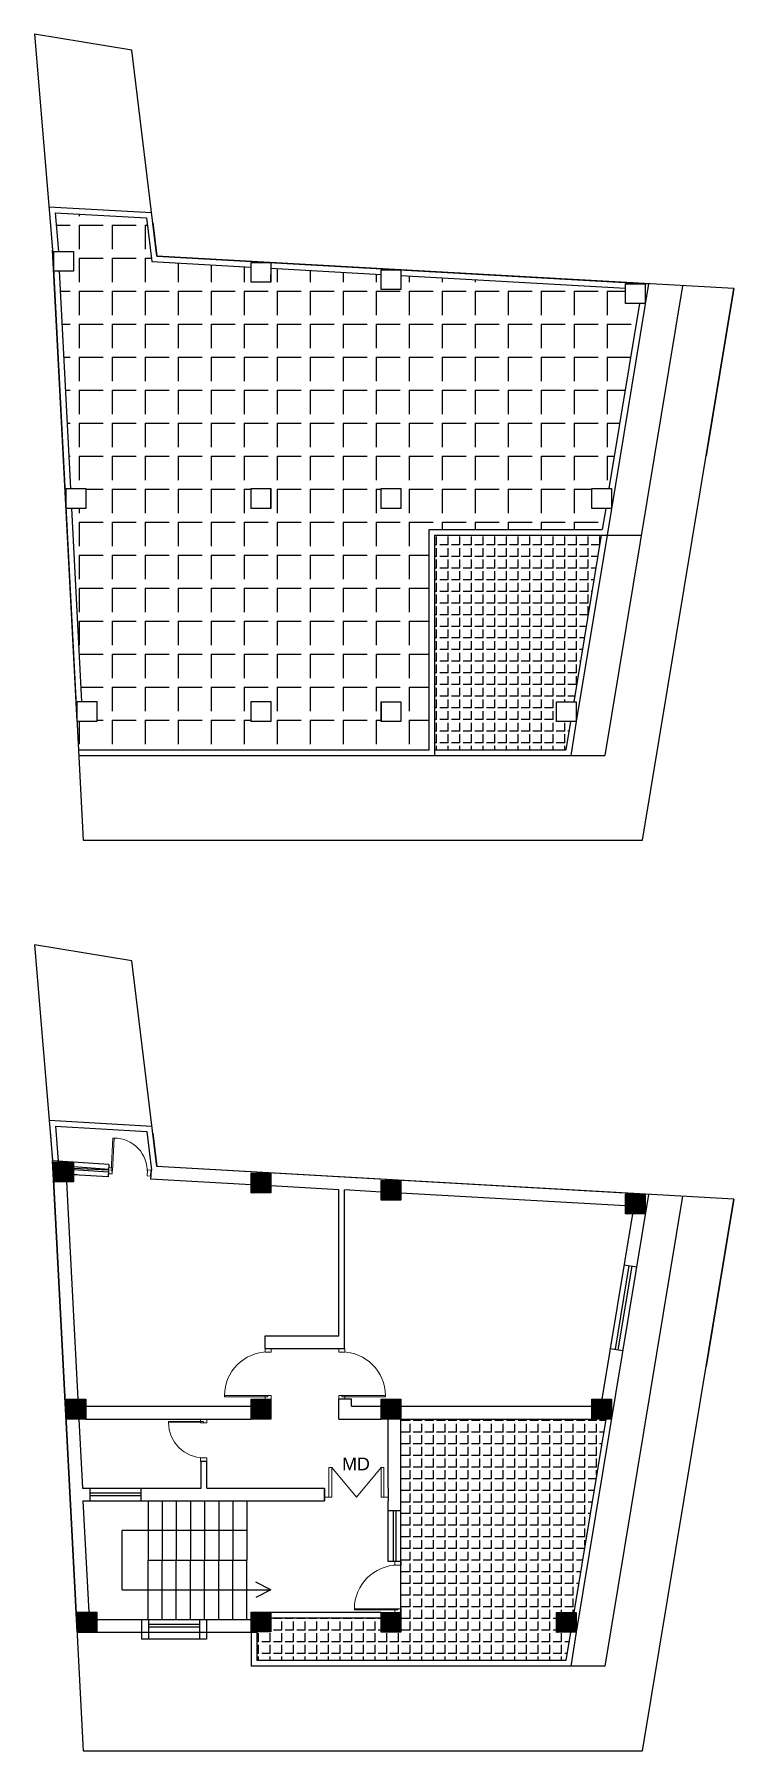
# Model space of a CAD drawing. Header units: inches. Extents: x -14619 to 1971361, y -855114 to -978.
# Drawn here: x 15704 to 16199, y -7683 to -6467 of the extents above; entities that cross this region are included whole.
import ezdxf
from ezdxf.enums import TextEntityAlignment as Align

# ---------------------------------------------------------------- set-up
doc = ezdxf.new("R2010")
doc.units = ezdxf.units.IN
doc.header["$LTSCALE"] = 0.5
doc.header["$MEASUREMENT"] = 0
for name, color, linetype, lineweight in [('ELEVATION', 85, 'Continuous', 9), ('Toilet', 7, 'Continuous', 25), ('window', 6, 'Continuous', 13)]:
    doc.layers.add(name, color=color, linetype=linetype, lineweight=lineweight)
doc.styles.get("Standard").update_dxf_attribs({"font": 'arial.ttf'})
pattern_1 = [(135, (-2722.03012, -37244.6729), (-0.08838834765, -0.08838834765), [])]
pattern_2 = [(90, (-3607.5835, -39169.905), (-8.25, 3e-15), [6, -2.25]), (180, (-3607.5835, -39169.905), (-3e-15, -8.25), [6, -2.25])]
pattern_3 = [(90, (-4496.3155, -38524.728), (-8.25, 3e-15), [6, -2.25]), (180, (-4496.3155, -38524.728), (-3e-15, -8.25), [6, -2.25])]
pattern_4 = [(270, (9073.422, -25792.63), (23.375, -1e-14), [17, -6.375]), (360, (9073.422, -25792.63), (1e-14, 23.375), [17, -6.375])]

# ---------------------------------------------------------------- blocks, each defined once
blk = doc.blocks.new('door')
at = {"layer": 'window', "ltscale": 0.002}
for p, q in [((-100562.7, -53980.3), (-100562.7, -53949.5)), ((-100561.8, -53949.5), (-100562.7, -53949.5)), ((-100561.8, -53980.3), (-100561.8, -53949.5)), ((-100561.8, -53980.3), (-100562.7, -53980.3))]:
    blk.add_line(p, q, dxfattribs=at)
for points in [[(-100596.1, -53982.5), (-100593.5, -53982.5), (-100593.5, -53978.2), (-100596.1, -53978.2)], [(-100560.1, -53982.5), (-100562.7, -53982.5), (-100562.7, -53978.2), (-100560.1, -53978.2)]]:
    blk.add_lwpolyline(points, close=True, dxfattribs=at)
blk.add_arc((-100562.7, -53980.4), 30.9, 89.9793, 179.9793, dxfattribs=at)

msp = doc.modelspace()

# ---------------------------------------------------------------- hatches: boundary and pattern name
h = msp.add_hatch()
h.set_pattern_fill('ANSI31', color=256, angle=450)
h.set_pattern_definition(pattern_1)
h.paths.add_polyline_path([(15857.2, -7584.5), (15857.2, -7598.5), (15871.2, -7598.5), (15871.2, -7584.5)])
h.paths.add_polyline_path([(15734, -7584.5), (15734, -7598.5), (15748, -7598.5), (15748, -7584.5)])
h.paths.add_polyline_path([(15726.1, -7433.6), (15726.1, -7447.6), (15740.1, -7447.6), (15740.1, -7433.6)])
h.paths.add_polyline_path([(15717.4, -7265.5), (15717.4, -7279.5), (15731.4, -7279.5), (15731.4, -7265.5), (15731.3, -7265.5)])
h.paths.add_polyline_path([(15857.2, -7273.4), (15857.2, -7287.4), (15871.2, -7287.4), (15871.2, -7273.4)])
h.paths.add_polyline_path([(15949.2, -7278.6), (15949.2, -7292.6), (15963.2, -7292.6), (15963.2, -7278.6)])
h.paths.add_polyline_path([(15857.2, -7433.6), (15857.2, -7447.6), (15871.2, -7447.6), (15871.2, -7433.6)])
h.paths.add_polyline_path([(15949.2, -7433.6), (15949.2, -7447.6), (15963.2, -7447.6), (15963.2, -7433.6)])
h.paths.add_polyline_path([(15949.2, -7584.6), (15949.2, -7598.6), (15963.2, -7598.6), (15963.2, -7584.6)])
h.paths.add_polyline_path([(16073.4, -7584.6), (16073.4, -7598.6), (16087.4, -7598.6), (16087.4, -7584.6)])
h.paths.add_polyline_path([(16098.3, -7433.6), (16098.3, -7447.6), (16112.3, -7447.6), (16112.3, -7433.6)])
h = msp.add_hatch()
h.set_pattern_fill('ANSI31', color=256, angle=450)
h.set_pattern_definition(pattern_1)
h.paths.add_polyline_path([(15857.2, -7584.5), (15857.2, -7598.5), (15871.2, -7598.5), (15871.2, -7584.5)])
h.paths.add_polyline_path([(15734, -7584.5), (15734, -7598.5), (15748, -7598.5), (15748, -7584.5)])
h.paths.add_polyline_path([(15726.1, -7433.6), (15726.1, -7447.6), (15740.1, -7447.6), (15740.1, -7433.6)])
h.paths.add_polyline_path([(15717.4, -7265.5), (15717.4, -7279.5), (15731.4, -7279.5), (15731.4, -7265.5), (15731.3, -7265.5)])
h.paths.add_polyline_path([(15857.2, -7273.4), (15857.2, -7287.4), (15871.2, -7287.4), (15871.2, -7273.4)])
h.paths.add_polyline_path([(15949.2, -7278.6), (15949.2, -7292.6), (15963.2, -7292.6), (15963.2, -7278.6)])
h.paths.add_polyline_path([(15857.2, -7433.6), (15857.2, -7447.6), (15871.2, -7447.6), (15871.2, -7433.6)])
h.paths.add_polyline_path([(15949.2, -7433.6), (15949.2, -7447.6), (15963.2, -7447.6), (15963.2, -7433.6)])
h.paths.add_polyline_path([(15949.2, -7584.6), (15949.2, -7598.6), (15963.2, -7598.6), (15963.2, -7584.6)])
h.paths.add_polyline_path([(16073.4, -7584.6), (16073.4, -7598.6), (16087.4, -7598.6), (16087.4, -7584.6)])
h.paths.add_polyline_path([(16098.3, -7433.6), (16098.3, -7447.6), (16112.3, -7447.6), (16112.3, -7433.6)])
h = msp.add_hatch()
h.set_pattern_fill('ANSI31', color=256, angle=450)
h.set_pattern_definition(pattern_1)
h.paths.add_polyline_path([(16122.2, -7302.3), (16136.2, -7302.3), (16136.2, -7288.3), (16122.2, -7288.3)])
h = msp.add_hatch()
h.set_pattern_fill('ANSI31', color=256, angle=450)
h.set_pattern_definition(pattern_1)
h.paths.add_polyline_path([(16122.2, -7302.3), (16136.2, -7302.3), (16136.2, -7288.3), (16122.2, -7288.3)])
at = {"layer": 'Toilet'}
h = msp.add_hatch(dxfattribs=at)
h.set_pattern_fill('ANGLE', color=256, scale=85, angle=630, style=0)
h.set_pattern_definition(pattern_4)
h.paths.add_polyline_path([(15857.2, -6642.2), (15857.2, -6631.4), (15786.9, -6627.5), (15783.1, -6596.6), (15718.4, -6593), (15720.7, -6620.3), (15731.4, -6620.3), (15731.4, -6634.3), (15721.4, -6634.3), (15729.4, -6788.4), (15740.1, -6788.4), (15740.1, -6802.4), (15730.1, -6802.4), (15737.2, -6939.3), (15748, -6939.3), (15748, -6953.3), (15734, -6953.3), (15734, -6953.4), (15735, -6973.4), (15983.2, -6973.4), (15983.2, -6817.4), (16105.8, -6817.4), (16108.2, -6802.4), (16098.3, -6802.4), (16098.3, -6788.4), (16110.5, -6788.4), (16132.2, -6657.2), (16122.2, -6657.2), (16122.2, -6646.4), (15963.2, -6637.4), (15963.2, -6647.4), (15949.2, -6647.4), (15949.2, -6646.6), (15949.2, -6636.6), (15871.2, -6632.2), (15871.2, -6642.2)])
h.paths.add_polyline_path([(15857.2, -6939.3), (15871.2, -6939.3), (15871.2, -6953.3), (15857.2, -6953.3)], flags=16)
h.paths.add_polyline_path([(15857.2, -6802.4), (15857.2, -6788.4), (15871.2, -6788.4), (15871.2, -6802.4)], flags=16)
h.paths.add_polyline_path([(15963.2, -6939.4), (15963.2, -6953.4), (15949.2, -6953.4), (15949.2, -6939.4)], flags=16)
h.paths.add_polyline_path([(15949.2, -6802.4), (15949.2, -6788.4), (15963.2, -6788.4), (15963.2, -6802.4)], flags=16)
h = msp.add_hatch(dxfattribs=at)
h.set_pattern_fill('ANGLE', color=256, scale=85, angle=630, style=0)
h.set_pattern_definition(pattern_4)
h.paths.add_polyline_path([(15857.2, -6642.2), (15857.2, -6631.4), (15786.9, -6627.5), (15783.1, -6596.6), (15718.4, -6593), (15720.7, -6620.3), (15731.4, -6620.3), (15731.4, -6634.3), (15721.4, -6634.3), (15729.4, -6788.4), (15740.1, -6788.4), (15740.1, -6802.4), (15730.1, -6802.4), (15737.2, -6939.3), (15748, -6939.3), (15748, -6953.3), (15734, -6953.3), (15734, -6953.4), (15735, -6973.4), (15983.2, -6973.4), (15983.2, -6817.4), (16105.8, -6817.4), (16108.2, -6802.4), (16098.3, -6802.4), (16098.3, -6788.4), (16110.5, -6788.4), (16132.2, -6657.2), (16122.2, -6657.2), (16122.2, -6646.4), (15963.2, -6637.4), (15963.2, -6647.4), (15949.2, -6647.4), (15949.2, -6646.6), (15949.2, -6636.6), (15871.2, -6632.2), (15871.2, -6642.2)])
h.paths.add_polyline_path([(15857.2, -6939.3), (15871.2, -6939.3), (15871.2, -6953.3), (15857.2, -6953.3)], flags=16)
h.paths.add_polyline_path([(15857.2, -6802.4), (15857.2, -6788.4), (15871.2, -6788.4), (15871.2, -6802.4)], flags=16)
h.paths.add_polyline_path([(15963.2, -6939.4), (15963.2, -6953.4), (15949.2, -6953.4), (15949.2, -6939.4)], flags=16)
h.paths.add_polyline_path([(15949.2, -6802.4), (15949.2, -6788.4), (15963.2, -6788.4), (15963.2, -6802.4)], flags=16)
h = msp.add_hatch(dxfattribs=at)
h.set_pattern_fill('ANGLE', color=256, scale=30, angle=450, style=0)
h.set_pattern_definition(pattern_3)
h.paths.add_polyline_path([(15987.2, -6973.4), (16080, -6973.4), (16083.3, -6953.4), (16073.4, -6953.4), (16073.4, -6939.4), (16085.6, -6939.4), (16105.1, -6821.4), (15987.2, -6821.4)])
h = msp.add_hatch(dxfattribs=at)
h.set_pattern_fill('ANGLE', color=256, scale=30, angle=450, style=0)
h.set_pattern_definition(pattern_3)
h.paths.add_polyline_path([(15987.2, -6973.4), (16080, -6973.4), (16083.3, -6953.4), (16073.4, -6953.4), (16073.4, -6939.4), (16085.6, -6939.4), (16105.1, -6821.4), (15987.2, -6821.4)])
h = msp.add_hatch(dxfattribs=at)
h.set_pattern_fill('ANGLE', color=256, scale=30, angle=450, style=0)
h.set_pattern_definition(pattern_2)
h.paths.add_polyline_path([(15861.2, -7618.6), (16080, -7618.6), (16083.3, -7598.6), (16073.4, -7598.6), (16073.4, -7584.6), (16085.6, -7584.6), (16108.2, -7447.6), (15963.2, -7447.6), (15963.2, -7548.6), (15963.2, -7584.6), (15963.2, -7584.6), (15963.2, -7598.6), (15949.2, -7598.6), (15949.2, -7588.5), (15871.2, -7588.5), (15871.2, -7598.5), (15861.2, -7598.5)])
h = msp.add_hatch(dxfattribs=at)
h.set_pattern_fill('ANGLE', color=256, scale=30, angle=450, style=0)
h.set_pattern_definition(pattern_2)
h.paths.add_polyline_path([(15861.2, -7618.6), (16080, -7618.6), (16083.3, -7598.6), (16073.4, -7598.6), (16073.4, -7584.6), (16085.6, -7584.6), (16108.2, -7447.6), (15963.2, -7447.6), (15963.2, -7548.6), (15963.2, -7584.6), (15963.2, -7584.6), (15963.2, -7598.6), (15949.2, -7598.6), (15949.2, -7588.5), (15871.2, -7588.5), (15871.2, -7598.5), (15861.2, -7598.5)])

# ---------------------------------------------------------------- linework, layer by layer
for p, q in [((15714, -6588.7), (15786.7, -6592.8)), ((15714, -6588.7), (15786.7, -6592.8)), ((15714.9, -6598.8), (15716.6, -6619.5)), ((15714.9, -6598.8), (15716.6, -6619.5)), ((15718.4, -6593), (15720.7, -6620.3)), ((15718.4, -6593), (15783.1, -6596.6)), ((15718.4, -6593), (15720.7, -6620.3)), ((15718.4, -6593), (15783.1, -6596.6)), ((15783.1, -6596.6), (15786.9, -6627.5)), ((15783.1, -6596.6), (15786.9, -6627.5)), ((15787.5, -6599.8), (15790.4, -6623.7)), ((15787.5, -6599.8), (15790.4, -6623.7)), ((15786.9, -6627.5), (15857.2, -6631.4)), ((15786.9, -6627.5), (15857.2, -6631.4)), ((15790.4, -6623.7), (16138.5, -6643.3)), ((15790.4, -6623.7), (16138.5, -6643.3)), ((15734, -6953.4), (15717.4, -6634.3)), ((15734, -6953.4), (15717.4, -6634.3)), ((15729.4, -6788.4), (15721.4, -6634.1)), ((15729.4, -6788.4), (15721.4, -6634.1)), ((15871.2, -6632.2), (15949.2, -6636.6)), ((15871.2, -6632.2), (15949.2, -6636.6)), ((15963.2, -6637.4), (16122.2, -6646.4)), ((15963.2, -6637.4), (16122.2, -6646.4)), ((15737.2, -6939.3), (15730.1, -6802.4)), ((15737.2, -6939.3), (15730.1, -6802.4)), ((15983.2, -6973.4), (15983.2, -6817.4)), ((15983.2, -6973.4), (15983.2, -6817.4)), ((15987.2, -6977.4), (15987.2, -6821.4)), ((15987.2, -6977.4), (15987.2, -6821.4)), ((15861.2, -6953.3), (15861.2, -6953.4)), ((15861.2, -6953.3), (15861.2, -6953.4)), ((16083.3, -6953.4), (16080, -6973.4)), ((16083.3, -6953.4), (16080, -6973.4)), ((16087.4, -6953.4), (16083.4, -6977.4)), ((16087.4, -6953.4), (16083.4, -6977.4)), ((15735.2, -6973.4), (15983.2, -6973.4)), ((15735.2, -6973.4), (15983.2, -6973.4)), ((15735.2, -6977.4), (15987.2, -6977.4)), ((15735.2, -6977.4), (15987.2, -6977.4)), ((15987.2, -6973.4), (16080, -6973.4)), ((15987.2, -6973.4), (16080, -6973.4)), ((15987.2, -6977.4), (16107.7, -6977.4)), ((15987.2, -6977.4), (16107.7, -6977.4)), ((15714.2, -7235.9), (15786.9, -7240)), ((15714.2, -7235.9), (15786.9, -7240)), ((15714.9, -7244), (15716.6, -7264.7)), ((15714.9, -7244), (15716.6, -7264.7)), ((15718.6, -7240.1), (15720.6, -7264.9)), ((15718.6, -7240.1), (15783.4, -7243.8)), ((15718.6, -7240.1), (15720.6, -7264.9)), ((15718.6, -7240.1), (15783.4, -7243.8)), ((15783.4, -7243.8), (15786.7, -7271.2)), ((15783.4, -7243.8), (15786.7, -7271.2)), ((15787.5, -7245), (15790.4, -7268.8)), ((15787.5, -7245), (15790.4, -7268.8)), ((15786.4, -7271.2), (15786, -7277.6)), ((15786.4, -7271.2), (15786, -7277.6)), ((15786.4, -7271.2), (15786.7, -7271.2)), ((15786.4, -7271.2), (15786.7, -7271.2)), ((15919.2, -7438.6), (15919.2, -7433.6)), ((15928.2, -7433.6), (15919.2, -7433.6)), ((15919.2, -7438.6), (15919.2, -7433.6)), ((15928.2, -7433.6), (15919.2, -7433.6)), ((15928.2, -7438.6), (15928.2, -7433.6)), ((15928.2, -7438.6), (15928.2, -7433.6)), ((15954.2, -7496.6), (15954.2, -7447.6)), ((15954.2, -7496.6), (15954.2, -7447.6)), ((15963.2, -7548.6), (15963.2, -7447.6)), ((15963.2, -7548.6), (15963.2, -7447.6)), ((15954.2, -7496.6), (15954.2, -7496.6)), ((15954.2, -7496.6), (15954.2, -7496.6)), ((15954.2, -7505.6), (15954.2, -7505.6)), ((15954.2, -7548.6), (15954.2, -7505.6)), ((15954.2, -7505.6), (15954.2, -7505.6)), ((15954.2, -7548.6), (15954.2, -7505.6)), ((15963.2, -7512.6), (15954.2, -7512.6)), ((15963.2, -7512.6), (15954.2, -7512.6)), ((15957.7, -7512.6), (15957.7, -7548.6)), ((15957.7, -7512.6), (15957.7, -7548.6)), ((15959.7, -7512.6), (15959.7, -7548.6)), ((15959.7, -7512.6), (15959.7, -7548.6)), ((15854.2, -7526.6), (15765.8, -7526.6)), ((15765.8, -7568.6), (15765.8, -7526.6)), ((15854.2, -7526.6), (15765.8, -7526.6)), ((15765.8, -7568.6), (15765.8, -7526.6)), ((15963.2, -7548.6), (15954.2, -7548.6)), ((15963.2, -7548.6), (15954.2, -7548.6)), ((15963.2, -7584.6), (15963.2, -7548.6)), ((15963.2, -7584.6), (15963.2, -7548.6)), ((15871.1, -7568.6), (15860.6, -7563.1)), ((15871.1, -7568.6), (15860.6, -7563.1)), ((15765.8, -7568.6), (15871.1, -7568.6)), ((15765.8, -7568.6), (15871.1, -7568.6)), ((15871.1, -7568.6), (15860.6, -7574.1)), ((15871.1, -7568.6), (15860.6, -7574.1)), ((15871.2, -7584.5), (15949.2, -7584.5)), ((15871.2, -7584.5), (15949.2, -7584.5)), ((15857.2, -7598.5), (15857.2, -7622.6)), ((15857.2, -7598.5), (15857.2, -7622.6)), ((15861.2, -7598.5), (15861.2, -7618.6)), ((15861.2, -7598.5), (15861.2, -7618.6)), ((15871.2, -7588.5), (15949.2, -7588.5)), ((15871.2, -7588.5), (15949.2, -7588.5)), ((16083.3, -7598.6), (16080, -7618.6)), ((16083.3, -7598.6), (16080, -7618.6)), ((16087.4, -7598.6), (16083.4, -7622.6)), ((16087.4, -7598.6), (16083.4, -7622.6)), ((15825.6, -7603.6), (15779.6, -7603.6)), ((15825.6, -7603.6), (15779.6, -7603.6)), ((16107.7, -7622.6), (15857.2, -7622.6)), ((16107.7, -7622.6), (15857.2, -7622.6)), ((16080, -7618.6), (15861.2, -7618.6)), ((16080, -7618.6), (15861.2, -7618.6))]:
    msp.add_line(p, q)
at = {"layer": 'ELEVATION', "color": 146, "ltscale": 0.25, "true_color": 0x105689}
for p, q in [((15912.2, -7502.9), (15912.2, -7481.9)), ((15912.2, -7481.9), (15914.2, -7481.9)), ((15912.2, -7502.9), (15912.2, -7481.9)), ((15912.2, -7481.9), (15914.2, -7481.9)), ((15914.2, -7481.9), (15914.2, -7502.9)), ((15914.2, -7481.9), (15931.7, -7502.9)), ((15914.2, -7481.9), (15914.2, -7502.9)), ((15914.2, -7481.9), (15931.7, -7502.9)), ((15949.2, -7481.9), (15931.7, -7502.9)), ((15949.2, -7481.9), (15931.7, -7502.9)), ((15949.2, -7481.9), (15949.2, -7502.9)), ((15949.2, -7481.9), (15951.2, -7481.9)), ((15949.2, -7481.9), (15949.2, -7502.9)), ((15949.2, -7481.9), (15951.2, -7481.9)), ((15951.2, -7502.9), (15951.2, -7481.9)), ((15951.2, -7502.9), (15951.2, -7481.9)), ((15909.2, -7502.9), (15912.2, -7502.9)), ((15909.2, -7502.9), (15912.2, -7502.9)), ((15914.2, -7502.9), (15912.2, -7502.9)), ((15914.2, -7502.9), (15912.2, -7502.9)), ((15949.2, -7502.9), (15951.2, -7502.9)), ((15949.2, -7502.9), (15951.2, -7502.9)), ((15954.2, -7502.9), (15951.2, -7502.9)), ((15954.2, -7502.9), (15951.2, -7502.9))]:
    msp.add_line(p, q, dxfattribs=at)
at = {"layer": 'Toilet'}
for p, q in [((15734, -6953.4), (15716.6, -6619.5)), ((15734, -6953.4), (15716.6, -6619.5)), ((16138.5, -6643.3), (15790.4, -6623.7)), ((16138.5, -6643.3), (15790.4, -6623.7)), ((15871.2, -6642.2), (15871.2, -6636.8)), ((15871.2, -6642.2), (15871.2, -6636.8)), ((15949.2, -6647.4), (15949.2, -6646.6)), ((15949.2, -6647.4), (15949.2, -6646.6)), ((16162.6, -6644.6), (16107.7, -6977.4)), ((16162.6, -6644.6), (16107.7, -6977.4)), ((16138.5, -6643.3), (16109.2, -6821.4)), ((16138.5, -6643.3), (16109.2, -6821.4)), ((16198.8, -6646.7), (16179.3, -6765.1)), ((16198.8, -6646.7), (16179.3, -6765.1)), ((16132.2, -6657.2), (16110.5, -6788.4)), ((16132.2, -6657.2), (16110.5, -6788.4)), ((15871.2, -6802.4), (15871.2, -6788.4)), ((15871.2, -6802.4), (15871.2, -6788.4)), ((16108.2, -6802.4), (16105.8, -6817.4)), ((16108.2, -6802.4), (16105.8, -6817.4)), ((15983.2, -6817.4), (16105.8, -6817.4)), ((15983.2, -6817.4), (16105.8, -6817.4)), ((15987.2, -6821.4), (16133.5, -6821.4)), ((15987.2, -6821.4), (16133.5, -6821.4)), ((16105.1, -6821.4), (16085.6, -6939.4)), ((16105.1, -6821.4), (16085.6, -6939.4)), ((16109.2, -6821.4), (16087.4, -6953.4)), ((16109.2, -6821.4), (16087.4, -6953.4)), ((15949.2, -6939.3), (15949.2, -6953.4)), ((15949.2, -6939.3), (15949.2, -6953.4)), ((15756.5, -7267.2), (15716.6, -7264.7)), ((15734, -7598.6), (15716.6, -7264.7)), ((15756.5, -7267.2), (15716.6, -7264.7)), ((15734, -7598.6), (15716.6, -7264.7)), ((15756.3, -7270.7), (15731.4, -7269)), ((15756.3, -7270.7), (15731.4, -7269)), ((15756.2, -7271.4), (15731.4, -7270)), ((15756.2, -7271.4), (15731.4, -7270)), ((15756.2, -7272.7), (15731.4, -7271)), ((15756.2, -7272.7), (15731.4, -7271)), ((15756.5, -7267.2), (15756, -7276.1)), ((15756.5, -7267.2), (15756, -7276.1)), ((15786.1, -7275.5), (15786.3, -7271.5)), ((15786.1, -7275.5), (15786.3, -7271.5)), ((15786.1, -7275.5), (15786.3, -7271.5)), ((15786.1, -7275.5), (15786.3, -7271.5)), ((16138.5, -7288.5), (15790.4, -7268.8)), ((16138.5, -7288.5), (15790.4, -7268.8)), ((15726.4, -7279.5), (15734.4, -7433.6)), ((15726.4, -7279.5), (15734.4, -7433.6)), ((15756, -7276.1), (15731.4, -7274.5)), ((15734, -7274.7), (15731.4, -7274.5)), ((15734, -7274.7), (15731.4, -7274.5)), ((15756, -7276.1), (15731.4, -7274.5)), ((15734, -7274.7), (15731.4, -7274.5)), ((15734, -7274.7), (15731.4, -7274.5)), ((15857.2, -7281.6), (15786, -7277.6)), ((15857.2, -7281.6), (15786, -7277.6)), ((15871.2, -7287.4), (15871.2, -7282)), ((15871.2, -7287.4), (15871.2, -7282)), ((15919.2, -7285.1), (15871.2, -7282.4)), ((15919.2, -7285.1), (15871.2, -7282.4)), ((15919.2, -7388.6), (15919.2, -7285.1)), ((15919.2, -7388.6), (15919.2, -7285.1)), ((15949.2, -7286.8), (15923.2, -7285.3)), ((15923.2, -7397.6), (15923.2, -7285.3)), ((15949.2, -7286.8), (15923.2, -7285.3)), ((15923.2, -7397.6), (15923.2, -7285.3)), ((15949.2, -7292.6), (15949.2, -7291.8)), ((15949.2, -7292.6), (15949.2, -7291.8)), ((16122.2, -7296.6), (15963.2, -7287.6)), ((16122.2, -7296.6), (15963.2, -7287.6)), ((16138.5, -7288.5), (16087.4, -7598.6)), ((16138.5, -7288.5), (16087.4, -7598.6)), ((16162.6, -7289.8), (16107.7, -7622.6)), ((16162.6, -7289.8), (16107.7, -7622.6)), ((16198.8, -7291.9), (16179.3, -7410.3)), ((16198.8, -7291.9), (16179.3, -7410.3)), ((16127.1, -7302.3), (16105.5, -7433.6)), ((16127.1, -7302.3), (16105.5, -7433.6)), ((16124.6, -7338.9), (16114.9, -7398.1)), ((16124.6, -7338.9), (16114.9, -7398.1)), ((16126.6, -7339.3), (16116.8, -7398.5)), ((16126.6, -7339.3), (16116.8, -7398.5)), ((16121.2, -7338.4), (16130.1, -7339.8)), ((16121.2, -7338.4), (16130.1, -7339.8)), ((15867.2, -7388.6), (15919.2, -7388.6)), ((15867.2, -7397.6), (15867.2, -7388.6)), ((15867.2, -7388.6), (15919.2, -7388.6)), ((15867.2, -7397.6), (15867.2, -7388.6)), ((15867.2, -7397.6), (15923.2, -7397.6)), ((15867.2, -7397.6), (15923.2, -7397.6)), ((16111.4, -7397.6), (16120.3, -7399)), ((16111.4, -7397.6), (16120.3, -7399)), ((15740.1, -7438.6), (15857.2, -7438.6)), ((15740.1, -7438.6), (15857.2, -7438.6)), ((15871.2, -7447.6), (15871.2, -7433.6)), ((15871.2, -7447.6), (15871.2, -7433.6)), ((15919.2, -7447.6), (15919.2, -7438.6)), ((15919.2, -7447.6), (15919.2, -7438.6)), ((15928.2, -7438.6), (16098.2, -7438.6)), ((15928.2, -7438.6), (16098.2, -7438.6)), ((15735.1, -7447.6), (15737.7, -7496.6)), ((15735.1, -7447.6), (15737.7, -7496.6)), ((15740.1, -7447.6), (15857.2, -7447.6)), ((15740.1, -7447.6), (15857.2, -7447.6)), ((15919.2, -7447.6), (15949.2, -7447.6)), ((15919.2, -7447.6), (15949.2, -7447.6)), ((15963.2, -7447.6), (16098.3, -7447.6)), ((15963.2, -7447.6), (16098.3, -7447.6)), ((16108.2, -7447.6), (16085.6, -7584.6)), ((16108.2, -7447.6), (16085.6, -7584.6)), ((15821.7, -7496.6), (15821.7, -7477.6)), ((15825.7, -7477.6), (15821.7, -7477.6)), ((15825.7, -7477.6), (15821.7, -7477.6)), ((15821.7, -7496.6), (15821.7, -7477.6)), ((15825.7, -7477.6), (15821.7, -7477.6)), ((15825.7, -7477.6), (15821.7, -7477.6)), ((15825.7, -7496.6), (15825.7, -7477.6)), ((15825.7, -7496.6), (15825.7, -7477.6)), ((15737.7, -7496.6), (15821.7, -7496.6)), ((15737.7, -7496.6), (15821.7, -7496.6)), ((15743.2, -7505.6), (15743.2, -7496.6)), ((15743.2, -7505.6), (15743.2, -7496.6)), ((15779.2, -7500.1), (15743.2, -7500.1)), ((15779.2, -7500.1), (15743.2, -7500.1)), ((15779.2, -7502.1), (15743.2, -7502.1)), ((15779.2, -7502.1), (15743.2, -7502.1)), ((15779.2, -7505.6), (15779.2, -7496.6)), ((15779.2, -7505.6), (15779.2, -7496.6)), ((15825.7, -7496.6), (15909.2, -7496.6)), ((15825.7, -7496.6), (15909.2, -7496.6)), ((15909.2, -7505.6), (15909.2, -7496.6)), ((15909.2, -7496.6), (15909.2, -7505.6)), ((15909.2, -7505.6), (15909.2, -7496.6)), ((15909.2, -7496.6), (15909.2, -7505.6)), ((15954.2, -7496.6), (15954.2, -7505.6)), ((15954.2, -7496.6), (15954.2, -7505.6)), ((15954.2, -7496.6), (15954.2, -7505.6)), ((15954.2, -7496.6), (15954.2, -7505.6)), ((15738.1, -7505.6), (15742.2, -7584.5)), ((15738.1, -7505.6), (15909.2, -7505.6)), ((15738.1, -7505.6), (15742.2, -7584.5)), ((15738.1, -7505.6), (15909.2, -7505.6)), ((15784.2, -7505.6), (15784.2, -7547.6)), ((15784.2, -7505.6), (15784.2, -7547.6)), ((15784.2, -7505.6), (15784.2, -7547.6)), ((15784.2, -7505.6), (15784.2, -7547.6)), ((15794.2, -7505.6), (15794.2, -7547.6)), ((15794.2, -7505.6), (15794.2, -7547.6)), ((15794.2, -7505.6), (15794.2, -7547.6)), ((15794.2, -7505.6), (15794.2, -7547.6)), ((15804.2, -7505.6), (15804.2, -7547.6)), ((15804.2, -7505.6), (15804.2, -7547.6)), ((15804.2, -7505.6), (15804.2, -7547.6)), ((15804.2, -7505.6), (15804.2, -7547.6)), ((15814.2, -7505.6), (15814.2, -7547.6)), ((15814.2, -7505.6), (15814.2, -7547.6)), ((15814.2, -7505.6), (15814.2, -7547.6)), ((15814.2, -7505.6), (15814.2, -7547.6)), ((15824.2, -7505.6), (15824.2, -7547.6)), ((15824.2, -7505.6), (15824.2, -7547.6)), ((15824.2, -7505.6), (15824.2, -7547.6)), ((15824.2, -7505.6), (15824.2, -7547.6)), ((15834.2, -7505.6), (15834.2, -7547.6)), ((15834.2, -7505.6), (15834.2, -7547.6)), ((15834.2, -7505.6), (15834.2, -7547.6)), ((15834.2, -7505.6), (15834.2, -7547.6)), ((15844.2, -7505.6), (15844.2, -7547.6)), ((15844.2, -7505.6), (15844.2, -7547.6)), ((15844.2, -7505.6), (15844.2, -7547.6)), ((15844.2, -7505.6), (15844.2, -7547.6)), ((15854.2, -7505.6), (15854.2, -7547.6)), ((15854.2, -7505.6), (15854.2, -7547.6)), ((15854.2, -7505.6), (15854.2, -7547.6)), ((15854.2, -7505.6), (15854.2, -7547.6)), ((15784.2, -7589.6), (15784.2, -7547.6)), ((15784.2, -7547.6), (15854.2, -7547.6)), ((15784.2, -7589.6), (15784.2, -7547.6)), ((15784.2, -7589.6), (15784.2, -7547.6)), ((15784.2, -7547.6), (15854.2, -7547.6)), ((15784.2, -7589.6), (15784.2, -7547.6)), ((15794.2, -7589.6), (15794.2, -7547.6)), ((15794.2, -7589.6), (15794.2, -7547.6)), ((15794.2, -7589.6), (15794.2, -7547.6)), ((15794.2, -7589.6), (15794.2, -7547.6)), ((15804.2, -7589.6), (15804.2, -7547.6)), ((15804.2, -7589.6), (15804.2, -7547.6)), ((15804.2, -7589.6), (15804.2, -7547.6)), ((15804.2, -7589.6), (15804.2, -7547.6)), ((15814.2, -7589.6), (15814.2, -7547.6)), ((15814.2, -7589.6), (15814.2, -7547.6)), ((15814.2, -7589.6), (15814.2, -7547.6)), ((15814.2, -7589.6), (15814.2, -7547.6)), ((15824.2, -7589.6), (15824.2, -7547.6)), ((15824.2, -7589.6), (15824.2, -7547.6)), ((15824.2, -7589.6), (15824.2, -7547.6)), ((15824.2, -7589.6), (15824.2, -7547.6)), ((15834.2, -7589.6), (15834.2, -7547.6)), ((15834.2, -7589.6), (15834.2, -7547.6)), ((15834.2, -7589.6), (15834.2, -7547.6)), ((15834.2, -7589.6), (15834.2, -7547.6)), ((15844.2, -7589.6), (15844.2, -7547.6)), ((15844.2, -7589.6), (15844.2, -7547.6)), ((15844.2, -7589.6), (15844.2, -7547.6)), ((15844.2, -7589.6), (15844.2, -7547.6)), ((15854.2, -7589.6), (15854.2, -7547.6)), ((15854.2, -7589.6), (15854.2, -7547.6)), ((15854.2, -7589.6), (15854.2, -7547.6)), ((15854.2, -7589.6), (15854.2, -7547.6)), ((15949.2, -7584.5), (15949.2, -7598.6)), ((15949.2, -7584.5), (15949.2, -7598.6)), ((15734, -7598.6), (15861.2, -7598.6)), ((15734, -7598.6), (15861.2, -7598.6)), ((15748, -7589.6), (15857.2, -7589.6)), ((15748, -7589.6), (15857.2, -7589.6)), ((15748, -7589.6), (15857.2, -7589.6)), ((15748, -7589.6), (15857.2, -7589.6)), ((15779.6, -7589.6), (15779.6, -7603.6)), ((15779.6, -7589.6), (15779.6, -7603.6)), ((15784.6, -7589.6), (15784.6, -7598.6)), ((15784.6, -7589.6), (15784.6, -7603.6)), ((15784.6, -7589.6), (15784.6, -7598.6)), ((15784.6, -7589.6), (15784.6, -7603.6)), ((15820.6, -7593.1), (15784.6, -7593.1)), ((15820.6, -7593.1), (15784.6, -7593.1)), ((15820.6, -7593.1), (15784.6, -7593.1)), ((15820.6, -7593.1), (15784.6, -7593.1)), ((15820.6, -7595.1), (15784.6, -7595.1)), ((15820.6, -7595.1), (15784.6, -7595.1)), ((15820.6, -7595.1), (15784.6, -7595.1)), ((15820.6, -7595.1), (15784.6, -7595.1)), ((15784.6, -7598.6), (15820.6, -7598.6)), ((15784.6, -7598.6), (15820.6, -7598.6)), ((15820.6, -7589.6), (15820.6, -7598.6)), ((15820.6, -7589.6), (15820.6, -7603.6)), ((15820.6, -7589.6), (15820.6, -7598.6)), ((15820.6, -7589.6), (15820.6, -7603.6)), ((15825.6, -7589.6), (15825.6, -7603.6)), ((15825.6, -7589.6), (15825.6, -7603.6))]:
    msp.add_line(p, q, dxfattribs=at)
for points in [[(15790.4, -6623.7), (15772.8, -6477.7), (15703.7, -6466.5), (15716.6, -6619), (15738.3, -7037.4), (16134.3, -7037.4), (16198.8, -6646.7)], [(15790.4, -6623.7), (15772.8, -6477.7), (15703.7, -6466.5), (15716.6, -6619), (15738.3, -7037.4), (16134.3, -7037.4), (16198.8, -6646.7)], [(15717.4, -6634.3), (15717.4, -6620.3), (15731.4, -6620.3), (15731.4, -6634.3)], [(15717.4, -6634.3), (15717.4, -6620.3), (15731.4, -6620.3), (15731.4, -6634.3)], [(15857.2, -6642.2), (15857.2, -6628.2), (15871.2, -6628.2), (15871.2, -6642.2)], [(15857.2, -6642.2), (15857.2, -6628.2), (15871.2, -6628.2), (15871.2, -6642.2)], [(15949.2, -6647.4), (15949.2, -6633.4), (15963.2, -6633.4), (15963.2, -6647.4)], [(15949.2, -6647.4), (15949.2, -6633.4), (15963.2, -6633.4), (15963.2, -6647.4)], [(16122.2, -6657.2), (16122.2, -6643.2), (16136.2, -6643.2), (16136.2, -6657.2)], [(16122.2, -6657.2), (16122.2, -6643.2), (16136.2, -6643.2), (16136.2, -6657.2)], [(15726.1, -6802.4), (15726.1, -6788.4), (15740.1, -6788.4), (15740.1, -6802.4)], [(15726.1, -6802.4), (15726.1, -6788.4), (15740.1, -6788.4), (15740.1, -6802.4)], [(15857.2, -6802.4), (15857.2, -6788.4), (15871.2, -6788.4), (15871.2, -6802.4)], [(15857.2, -6802.4), (15857.2, -6788.4), (15871.2, -6788.4), (15871.2, -6802.4)], [(15949.2, -6802.4), (15949.2, -6788.4), (15963.2, -6788.4), (15963.2, -6802.4)], [(15949.2, -6802.4), (15949.2, -6788.4), (15963.2, -6788.4), (15963.2, -6802.4)], [(16098.3, -6802.4), (16098.3, -6788.4), (16112.3, -6788.4), (16112.3, -6802.4)], [(16098.3, -6802.4), (16098.3, -6788.4), (16112.3, -6788.4), (16112.3, -6802.4)], [(15734, -6953.3), (15734, -6939.3), (15748, -6939.3), (15748, -6953.3)], [(15734, -6953.3), (15734, -6939.3), (15748, -6939.3), (15748, -6953.3)], [(15857.2, -6953.3), (15857.2, -6939.3), (15871.2, -6939.3), (15871.2, -6953.3)], [(15857.2, -6953.3), (15857.2, -6939.3), (15871.2, -6939.3), (15871.2, -6953.3)], [(15949.2, -6953.4), (15949.2, -6939.4), (15963.2, -6939.4), (15963.2, -6953.4)], [(15949.2, -6953.4), (15949.2, -6939.4), (15963.2, -6939.4), (15963.2, -6953.4)], [(16073.4, -6953.4), (16073.4, -6939.4), (16087.4, -6939.4), (16087.4, -6953.4)], [(16073.4, -6953.4), (16073.4, -6939.4), (16087.4, -6939.4), (16087.4, -6953.4)], [(15790.4, -7268.8), (15772.8, -7122.9), (15703.7, -7111.7), (15716.6, -7264.1), (15738.3, -7682.6), (16134.3, -7682.6), (16198.8, -7291.9)], [(15790.4, -7268.8), (15772.8, -7122.9), (15703.7, -7111.7), (15716.6, -7264.1), (15738.3, -7682.6), (16134.3, -7682.6), (16198.8, -7291.9)], [(15717.4, -7279.5), (15717.4, -7265.5), (15731.4, -7265.5), (15731.4, -7279.5)], [(15717.4, -7279.5), (15717.4, -7265.5), (15731.4, -7265.5), (15731.4, -7279.5)], [(15857.2, -7287.4), (15857.2, -7273.4), (15871.2, -7273.4), (15871.2, -7287.4)], [(15857.2, -7287.4), (15857.2, -7273.4), (15871.2, -7273.4), (15871.2, -7287.4)], [(15949.2, -7292.6), (15949.2, -7278.6), (15963.2, -7278.6), (15963.2, -7292.6)], [(15949.2, -7292.6), (15949.2, -7278.6), (15963.2, -7278.6), (15963.2, -7292.6)], [(16122.2, -7302.3), (16122.2, -7288.3), (16136.2, -7288.3), (16136.2, -7302.3)], [(16122.2, -7302.3), (16122.2, -7288.3), (16136.2, -7288.3), (16136.2, -7302.3)], [(15726.1, -7447.6), (15726.1, -7433.6), (15740.1, -7433.6), (15740.1, -7447.6)], [(15726.1, -7447.6), (15726.1, -7433.6), (15740.1, -7433.6), (15740.1, -7447.6)], [(15857.2, -7447.6), (15857.2, -7433.6), (15871.2, -7433.6), (15871.2, -7447.6)], [(15857.2, -7447.6), (15857.2, -7433.6), (15871.2, -7433.6), (15871.2, -7447.6)], [(15949.2, -7447.6), (15949.2, -7433.6), (15963.2, -7433.6), (15963.2, -7447.6)], [(15949.2, -7447.6), (15949.2, -7433.6), (15963.2, -7433.6), (15963.2, -7447.6)], [(16098.3, -7447.6), (16098.3, -7433.6), (16112.3, -7433.6), (16112.3, -7447.6)], [(16098.3, -7447.6), (16098.3, -7433.6), (16112.3, -7433.6), (16112.3, -7447.6)], [(15734, -7598.5), (15734, -7584.5), (15748, -7584.5), (15748, -7598.5)], [(15734, -7598.5), (15734, -7584.5), (15748, -7584.5), (15748, -7598.5)], [(15857.2, -7598.5), (15857.2, -7584.5), (15871.2, -7584.5), (15871.2, -7598.5)], [(15857.2, -7598.5), (15857.2, -7584.5), (15871.2, -7584.5), (15871.2, -7598.5)], [(15949.2, -7598.6), (15949.2, -7584.6), (15963.2, -7584.6), (15963.2, -7598.6)], [(15949.2, -7598.6), (15949.2, -7584.6), (15963.2, -7584.6), (15963.2, -7598.6)], [(16073.4, -7598.6), (16073.4, -7584.6), (16087.4, -7584.6), (16087.4, -7598.6)], [(16073.4, -7598.6), (16073.4, -7584.6), (16087.4, -7584.6), (16087.4, -7598.6)]]:
    msp.add_lwpolyline(points, close=True, dxfattribs=at)
for points in [[(16138.5, -6643.3), (15790.4, -6623.7)], [(16138.5, -6643.3), (15790.4, -6623.7)], [(15756.5, -7267.2), (15716.6, -7264.7), (15734, -7598.6)], [(15756.5, -7267.2), (15716.6, -7264.7), (15734, -7598.6)], [(16138.5, -7288.5), (15790.4, -7268.8)], [(16138.5, -7288.5), (15790.4, -7268.8)]]:
    msp.add_lwpolyline(points, dxfattribs=at)
at = {"layer": 'window', "ltscale": 0.002}
for p, q in [((15758, -7271.8), (15759.3, -7248.5)), ((15758, -7271.8), (15759.3, -7248.5)), ((15758.9, -7271.8), (15760.2, -7248.6)), ((15758.9, -7271.8), (15760.2, -7248.6)), ((15759.3, -7248.5), (15760.2, -7248.6)), ((15759.3, -7248.5), (15760.2, -7248.6)), ((15758, -7271.8), (15758.9, -7271.8)), ((15758, -7271.8), (15758.9, -7271.8)), ((15823.5, -7449.3), (15798.7, -7449.3)), ((15798.7, -7449.3), (15798.7, -7450.1)), ((15823.5, -7449.3), (15798.7, -7449.3)), ((15798.7, -7449.3), (15798.7, -7450.1)), ((15823.5, -7450.2), (15798.7, -7450.1)), ((15823.5, -7450.2), (15798.7, -7450.1)), ((15823.5, -7449.3), (15823.5, -7450.2)), ((15823.5, -7449.3), (15823.5, -7450.2))]:
    msp.add_line(p, q, dxfattribs=at)
for points in [[(15756.2, -7273.8), (15758.7, -7273.9), (15759, -7269.7), (15756.4, -7269.5)], [(15756.2, -7273.8), (15758.7, -7273.9), (15759, -7269.7), (15756.4, -7269.5)], [(15786.1, -7275.5), (15783.6, -7275.3), (15783.8, -7271.1), (15786.4, -7271.2)], [(15786.1, -7275.5), (15783.6, -7275.3), (15783.8, -7271.1), (15786.4, -7271.2)], [(15825.7, -7447.6), (15825.7, -7450.2), (15821.4, -7450.2), (15821.4, -7447.6)], [(15825.7, -7447.6), (15825.7, -7450.2), (15821.4, -7450.2), (15821.4, -7447.6)], [(15825.7, -7477.6), (15825.7, -7475), (15821.4, -7475), (15821.4, -7477.6)], [(15825.7, -7477.6), (15825.7, -7475), (15821.4, -7475), (15821.4, -7477.6)]]:
    msp.add_lwpolyline(points, close=True, dxfattribs=at)
for centre, radius, start, end in [((15760.2, -7272.1), 23.5, 357.296, 90.1063), ((15760.2, -7272.1), 23.5, 357.296, 90.1063), ((15823.5, -7450.2), 24.8, 179.8865, 270.0622), ((15823.5, -7450.2), 24.8, 179.8865, 270.0622)]:
    msp.add_arc(centre, radius, start, end, dxfattribs=at)

# ---------------------------------------------------------------- block references
at = {"xscale": -1, "rotation": 90}
for p in [(-38111.2, -107993.7), (-38111.2, -107993.7), (-38019.2, -108144.7), (-38019.2, -108144.7)]:
    msp.add_blockref('door', p, dxfattribs=at)
at = {"rotation": 270}
msp.add_blockref('door', (69901.7, -107993.7), dxfattribs=at)
msp.add_blockref('door', (69901.7, -107993.7), dxfattribs=at)

# ---------------------------------------------------------------- texts
msp.add_text('MD', height=9.03).set_placement((15931.4, -7479.4), align=Align.MIDDLE_CENTER)
msp.add_text('MD', height=9.03).set_placement((15931.4, -7479.4), align=Align.MIDDLE_CENTER)

doc.saveas('drawing.dxf')
